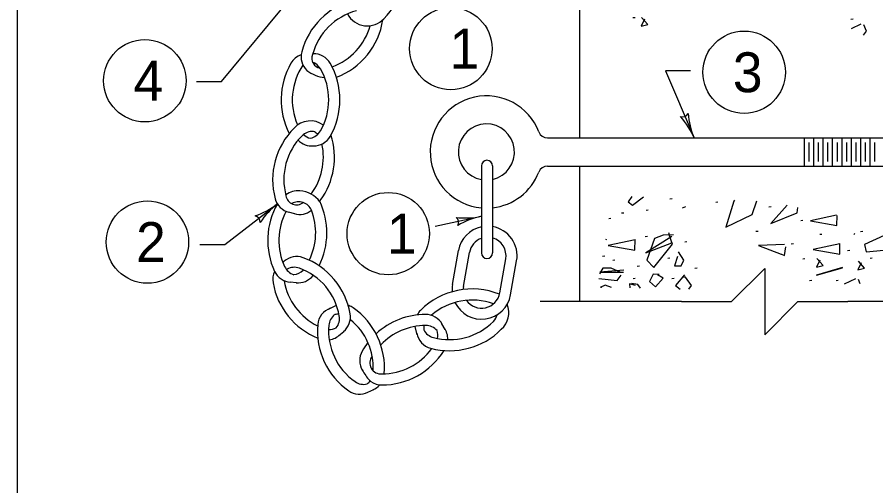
# Model space of a CAD drawing. Extents: x 1007 to 1035.5, y 1000.5 to 1021.5.
# Drawn here: x 1007 to 1011.301, y 1016.539 to 1018.888 of the extents above; entities that cross this region are included whole.
import ezdxf

# ---------------------------------------------------------------- set-up
doc = ezdxf.new("R2010")
doc.units = 0
for name, color, linetype in [('Level 1', 7, 'Continuous'), ('Level 10', 7, 'Continuous'), ('Level 11', 7, 'Continuous')]:
    doc.layers.add(name, color=color, linetype=linetype)

msp = doc.modelspace()

# ---------------------------------------------------------------- linework, layer by layer
at = {"layer": 'Level 1'}
for p, q in [((1009.8192, 1018.2824), (1009.8192, 1019.7121)), ((1008.0228, 1018.565), (1008.8284, 1019.5383)), ((1010.3729, 1018.6196), (1010.2479, 1018.6196)), ((1010.2479, 1018.6196), (1010.3911, 1018.2824)), ((1007.8978, 1018.565), (1008.0228, 1018.565)), ((1009.6569, 1018.2824), (1011.3833, 1018.2824)), ((1010.9442, 1018.1418), (1010.9442, 1018.2824)), ((1010.9911, 1018.1418), (1010.9911, 1018.2824)), ((1011.0379, 1018.1418), (1011.0379, 1018.2824)), ((1011.0848, 1018.1418), (1011.0848, 1018.2824)), ((1011.1317, 1018.1418), (1011.1317, 1018.2824)), ((1011.1786, 1018.1418), (1011.1786, 1018.2824)), ((1011.2254, 1018.1418), (1011.2254, 1018.2824)), ((1011.2723, 1018.1418), (1011.2723, 1018.2824)), ((1010.9676, 1018.1652), (1010.9676, 1018.259)), ((1011.0145, 1018.1652), (1011.0145, 1018.259)), ((1011.0614, 1018.1652), (1011.0614, 1018.259)), ((1011.1083, 1018.1652), (1011.1083, 1018.259)), ((1011.1553, 1018.1652), (1011.1553, 1018.259)), ((1011.2022, 1018.1652), (1011.2022, 1018.259)), ((1011.2491, 1018.1652), (1011.2491, 1018.259)), ((1011.296, 1018.1652), (1011.296, 1018.259)), ((1009.3255, 1018.1427), (1009.3255, 1017.706)), ((1009.381, 1018.1427), (1009.381, 1017.706)), ((1009.6569, 1018.1418), (1011.3833, 1018.1418)), ((1009.8192, 1017.4621), (1009.8192, 1018.1418)), ((1008.0398, 1017.7478), (1008.3038, 1017.9518)), ((1008.3904, 1017.9023), (1008.3593, 1017.9108)), ((1009.093, 1017.8406), (1009.3255, 1017.8898)), ((1007.9148, 1017.7478), (1008.0398, 1017.7478)), ((1009.1808, 1017.5474), (1009.2109, 1017.718)), ((1009.2354, 1017.5378), (1009.2655, 1017.7084)), ((1008.339, 1017.6659), (1008.3317, 1017.6598)), ((1009.4172, 1017.5058), (1009.4473, 1017.6763)), ((1009.4718, 1017.4961), (1009.5019, 1017.6668)), ((1008.3989, 1017.5567), (1008.3668, 1017.5596)), ((1008.56, 1017.4251), (1008.5996, 1017.4438)), ((1010.3275, 1017.4621), (1009.6198, 1017.4621)), ((1011.6734, 1017.4621), (1011.1609, 1017.4621)), ((1009.0042, 1017.2957), (1008.9928, 1017.3379)), ((1009.1443, 1017.3226), (1009.1279, 1017.3506)), ((1008.6109, 1017.2918), (1008.6356, 1017.3127)), ((1008.7287, 1017.1198), (1008.7333, 1017.1114)), ((1008.7843, 1017.0205), (1008.755, 1017.007))]:
    msp.add_line(p, q, dxfattribs=at)
for points in [[(1010.0948, 1018.885), (1010.0837, 1018.8837)], [(1010.1416, 1018.8781), (1010.1249, 1018.8434), (1010.1583, 1018.8518), (1010.1277, 1018.8864)], [(1011.1873, 1018.8783), (1011.1762, 1018.8768)], [(1011.226, 1018.8527), (1011.177, 1018.8299)], [(1011.2538, 1018.818), (1011.2413, 1018.8498)], [(1011.2393, 1018.7983), (1011.2538, 1018.818)], [(1010.0794, 1017.9893), (1010.0598, 1017.9622)], [(1010.082, 1017.9455), (1010.1373, 1017.9873)], [(1010.0598, 1017.9622), (1010.082, 1017.9455)], [(1010.2801, 1017.9777), (1010.269, 1017.9763)], [(1010.5105, 1017.9607), (1010.4994, 1017.9593)], [(1010.5892, 1017.9663), (1010.5503, 1017.8346)], [(1010.5932, 1017.9714), (1010.5892, 1017.9663)], [(1010.6821, 1017.8983), (1010.7054, 1017.9675)], [(1010.8568, 1017.9452), (1010.775, 1017.854)], [(1010.0385, 1017.9062), (1010.0273, 1017.9048)], [(1010.161, 1017.9198), (1010.1499, 1017.9184)], [(1010.3483, 1017.9373), (1010.3317, 1017.9303)], [(1010.5503, 1017.8346), (1010.6821, 1017.8983)], [(1010.776, 1017.9368), (1010.7649, 1017.9354)], [(1010.775, 1017.854), (1010.9068, 1017.9067)], [(1010.9068, 1017.9067), (1010.9098, 1017.9344)], [(1011.1045, 1017.8948), (1010.9733, 1017.8678)], [(1009.9738, 1017.879), (1009.9631, 1017.8776)], [(1010.9359, 1017.8688), (1010.9248, 1017.8673)], [(1010.9733, 1017.8678), (1011.1065, 1017.8443)], [(1011.1065, 1017.8443), (1011.1079, 1017.8942)], [(1010.7113, 1017.8143), (1010.7003, 1017.8129)], [(1011.2354, 1017.8129), (1011.2243, 1017.8115)], [(1009.9544, 1017.7713), (1009.9488, 1017.7741)], [(1010.0948, 1017.7717), (1009.9602, 1017.744), (1010.0933, 1017.7204), (1010.0948, 1017.7731)], [(1010.1576, 1017.7891), (1010.1465, 1017.7877)], [(1010.2789, 1017.788), (1010.1486, 1017.7075), (1010.2789, 1017.7561), (1010.2637, 1017.8074)], [(1010.2873, 1017.7963), (1010.2359, 1017.7949), (1010.1929, 1017.7783), (1010.1541, 1017.6701), (1010.1888, 1017.634), (1010.2831, 1017.7505), (1010.2664, 1017.7977)], [(1011.0313, 1017.7993), (1011.0202, 1017.7979)], [(1011.1967, 1017.8033), (1011.1911, 1017.7991)], [(1011.3423, 1017.7942), (1011.2438, 1017.7483), (1011.2535, 1017.7123), (1011.3409, 1017.7193), (1011.37, 1017.7595), (1011.3575, 1017.7913)], [(1010.355, 1017.7618), (1010.3438, 1017.7605)], [(1010.843, 1017.7492), (1010.7126, 1017.7436)], [(1010.7126, 1017.7436), (1010.8267, 1017.7004)], [(1010.8444, 1017.6937), (1010.8499, 1017.7367)], [(1010.8883, 1017.7517), (1010.8772, 1017.7503)], [(1011.1215, 1017.7513), (1010.987, 1017.7235), (1011.1202, 1017.7), (1011.1215, 1017.7527)], [(1009.9432, 1017.6904), (1009.9321, 1017.689)], [(1010.2699, 1017.6802), (1010.2588, 1017.6788)], [(1010.3081, 1017.6881), (1010.2928, 1017.6409), (1010.3261, 1017.6423), (1010.3386, 1017.6701), (1010.3123, 1017.7117)], [(1010.8283, 1017.6998), (1010.8444, 1017.6937)], [(1011.1708, 1017.7176), (1011.1597, 1017.7163)], [(1011.2831, 1017.6802), (1011.272, 1017.6788)], [(1009.9943, 1017.67), (1009.9831, 1017.6686)], [(1010.1168, 1017.6393), (1010.1057, 1017.6379)], [(1010.9462, 1017.6768), (1010.9351, 1017.6754)], [(1011.0202, 1017.6698), (1011.0035, 1017.6352), (1011.0368, 1017.6435), (1011.0063, 1017.6782)], [(1011.2278, 1017.6563), (1011.2112, 1017.6216), (1011.2444, 1017.6299), (1011.2139, 1017.6646)], [(1009.9336, 1017.6298), (1009.9171, 1017.6017)], [(1009.9183, 1017.6091), (1010.0376, 1017.6091)], [(1010.039, 1017.6202), (1009.9185, 1017.6101)], [(1009.9752, 1017.6298), (1009.9336, 1017.6298)], [(1010.0238, 1017.6077), (1009.9752, 1017.6298)], [(1010.0057, 1017.5674), (1010.0251, 1017.5952)], [(1010.2165, 1017.598), (1010.186, 1017.5993), (1010.1666, 1017.5633), (1010.1971, 1017.5356), (1010.2359, 1017.5799), (1010.2082, 1017.5966)], [(1010.3428, 1017.5966), (1010.2983, 1017.5438)], [(1010.3275, 1017.4621), (1010.5775, 1017.4621), (1010.7443, 1017.6288), (1010.7443, 1017.2954), (1010.9109, 1017.4621), (1011.1609, 1017.4621)], [(1010.406, 1017.6292), (1010.3949, 1017.6278)], [(1011.1343, 1017.634), (1011.0039, 1017.5952), (1011.1343, 1017.6313)], [(1009.9133, 1017.5788), (1009.9599, 1017.573)], [(1009.9599, 1017.573), (1010.0057, 1017.5674)], [(1010.0973, 1017.5425), (1010.0668, 1017.5508)], [(1010.0668, 1017.5508), (1010.069, 1017.5306)], [(1010.1083, 1017.548), (1010.0778, 1017.5536)], [(1010.0963, 1017.5781), (1010.0853, 1017.5767)], [(1010.2903, 1017.5781), (1010.2793, 1017.5767)], [(1010.3469, 1017.5841), (1010.3317, 1017.5841)], [(1010.3774, 1017.5438), (1010.3469, 1017.5841)], [(1010.9802, 1017.5679), (1010.9691, 1017.5665)], [(1011.1129, 1017.5679), (1011.1018, 1017.5665)], [(1011.1993, 1017.5763), (1011.1433, 1017.5503)], [(1011.2233, 1017.5515), (1011.2146, 1017.5736)], [(1009.9461, 1017.5453), (1009.9203, 1017.5338)], [(1009.9267, 1017.5342), (1009.9234, 1017.5338)], [(1009.9299, 1017.5336), (1009.9267, 1017.5342)], [(1009.9763, 1017.5326), (1009.9461, 1017.5453)], [(1010.1218, 1017.5294), (1010.1083, 1017.548)], [(1010.2983, 1017.5438), (1010.3217, 1017.525)], [(1010.3643, 1017.5241), (1010.3774, 1017.5438)]]:
    msp.add_lwpolyline(points, dxfattribs=at)
for centre in [(1009.1723, 1018.7301), (1010.6415, 1018.6116), (1007.6396, 1018.5693), (1008.859, 1017.8028), (1007.6523, 1017.7606)]:
    msp.add_circle(centre, 0.2064, dxfattribs=at)
for centre, radius, start, end in [((1008.5778, 1019.1392), 0.3667, 314.9999, 14.9482), ((1008.7794, 1018.6192), 0.3667, 105, 164.9993), ((1008.7801, 1018.6193), 0.3113, 105, 164.9849), ((1008.7541, 1018.9581), 0.114, 208.4358, 316.7029), ((1008.4693, 1018.9301), 0.3113, 290.3817, 344.1465), ((1008.4691, 1018.9293), 0.3667, 290.7383, 351.4213), ((1008.5167, 1018.6895), 0.0947, 164.986, 226.3149), ((1008.4533, 1018.6095), 0.0947, 108.9703, 150.0149), ((1008.526, 1018.6811), 0.0502, 158.0423, 260.2307), ((1008.4855, 1018.6097), 0.0947, 29.9967, 91.4279), ((1008.6888, 1018.4735), 0.3667, 150.0008, 207.3132), ((1008.6892, 1018.473), 0.3113, 145.8077, 203.4835), ((1008.4532, 1018.5906), 0.0762, 29.9963, 69.8536), ((1008.2496, 1018.473), 0.3113, 330.0151, 30), ((1008.2501, 1018.4736), 0.3667, 330.0007, 30), ((1008.5594, 1018.7591), 0.1753, 231.9251, 263.6947), ((1009.3504, 1018.2121), 0.2813, 20.9217, 264.9174), ((1008.4687, 1018.2571), 0.1107, 53.8122, 137.4444), ((1010.333, 1018.4193), 0.0313, 251.7815, 333.8982), ((1010.0312, 1018.1296), 0.3909, 23.0069, 41.6757), ((1010.7509, 1018.4352), 0.3909, 184.3541, 203.0008), ((1008.6465, 1018.0727), 0.3667, 135, 194.9993), ((1009.3504, 1018.2121), 0.1406, 282.5611, 259.7954), ((1008.647, 1018.0732), 0.3113, 135, 194.9849), ((1008.4808, 1018.2394), 0.0762, 87.6887, 135), ((1008.4861, 1018.3554), 0.0762, 227.5034, 257.3113), ((1008.4533, 1018.3555), 0.0762, 282.168, 330.0151), ((1008.4495, 1018.2478), 0.0762, 46.2276, 62.832), ((1008.4856, 1018.3377), 0.0947, 269.2494, 330.0007), ((1008.2227, 1018.1862), 0.3667, 323.7135, 17.7526), ((1009.6569, 1018.3293), 0.0469, 200.9287, 270), ((1010.0312, 1018.1296), 0.3909, 22.9947, 23.0069), ((1008.4752, 1018.3372), 0.0947, 223.9369, 275.5187), ((1008.2224, 1018.1869), 0.3113, 323.2984, 12.1458), ((1009.3533, 1018.1427), 0.0278, 0, 180), ((1009.3504, 1018.2121), 0.2813, 276.2427, 339.0783), ((1009.6569, 1018.0949), 0.0469, 90, 159.0713), ((1008.4128, 1017.895), 0.123, 88.5275, 123.1297), ((1008.3998, 1018.0015), 0.0543, 189.4521, 308.4435), ((1008.4066, 1017.8823), 0.136, 35.8549, 86.052), ((1008.0648, 1018.2611), 0.3909, 289.0301, 307.6768), ((1008.5427, 1017.6424), 0.3909, 127.6829, 146.3517), ((1008.6215, 1017.7689), 0.3667, 150.0843, 204.9989), ((1008.3838, 1018.0023), 0.0947, 194.986, 256.3149), ((1008.5427, 1017.6424), 0.3909, 127.6707, 127.6829), ((1008.41, 1017.8925), 0.0701, 23.1688, 119.9514), ((1008.1845, 1017.807), 0.3667, 333.318, 25.5591), ((1008.622, 1017.7694), 0.3113, 152.0949, 204.9875), ((1008.415, 1017.9939), 0.0947, 253.5754, 308.8488), ((1008.1841, 1017.8077), 0.3113, 334.0844, 21.1725), ((1008.1861, 1017.8609), 0.0313, 356.4575, 78.5742), ((1009.2446, 1018.2722), 0.3909, 263.2876, 281.9343), ((1009.18, 1017.859), 0.0313, 330.715, 52.8317), ((1009.4064, 1017.5073), 0.3909, 101.9404, 120.6092), ((1009.4064, 1017.5073), 0.3909, 101.9282, 101.9404), ((1009.3563, 1017.6923), 0.1478, 102.0454, 169.9958), ((1009.3563, 1017.6923), 0.1478, 350.0276, 80.3895), ((1009.3563, 1017.6923), 0.0923, 109.5261, 170.01), ((1009.3563, 1017.6923), 0.0923, 350.061, 74.491), ((1008.3999, 1017.5935), 0.0947, 69.9967, 131.4279), ((1008.3069, 1017.3379), 0.3667, 10.0007, 70), ((1009.3533, 1017.706), 0.0278, 180, 0), ((1008.4089, 1017.67), 0.0762, 204.9849, 252.5891), ((1008.3752, 1017.5727), 0.0947, 154.0216, 190.014), ((1008.3751, 1017.6538), 0.0947, 204.986, 266.3149), ((1008.3874, 1017.558), 0.0762, 70, 117.544), ((1008.3767, 1017.6729), 0.0762, 277.456, 316.3873), ((1008.307, 1017.3371), 0.3113, 10.0151, 70), ((1008.643, 1017.6198), 0.3667, 190.0007, 248.121), ((1008.4122, 1017.5788), 0.0762, 189.7542, 190.0151), ((1008.6437, 1017.6197), 0.3113, 190.0151, 243.4807), ((1008.4073, 1017.651), 0.0947, 263.5721, 321.9521), ((1009.2795, 1017.1591), 0.3667, 68.1803, 135.0013), ((1009.3263, 1017.5218), 0.1478, 170, 183.928), ((1009.3263, 1017.5218), 0.0923, 170.0252, 179.2989), ((1009.279, 1017.1585), 0.3113, 69.9976, 130.6747), ((1009.3263, 1017.5218), 0.1478, 205.6868, 349.9919), ((1009.3263, 1017.5218), 0.0923, 215.2469, 350.0038), ((1008.5999, 1017.3394), 0.0947, 109.498, 175), ((1008.6293, 1017.353), 0.0947, 54.9993, 70.4938), ((1008.4733, 1017.1302), 0.3667, 355.393, 54.9946), ((1009.3493, 1017.4077), 0.1133, 312.0574, 21.3057), ((1008.6368, 1017.3368), 0.0762, 127.6887, 175), ((1008.6075, 1017.3232), 0.0762, 86.2276, 102.832), ((1008.5385, 1017.378), 0.0762, 322.168, 10.0151), ((1008.5747, 1017.3851), 0.0947, 309.2494, 10.0007), ((1009.046, 1017.0312), 0.3667, 90.0027, 132.6185), ((1009.0871, 1017.3513), 0.0947, 134.9993, 150.4938), ((1009.0461, 1017.3032), 0.0947, 29.2494, 90.0007), ((1009.3315, 1017.4168), 0.0762, 314.9504, 344.7429), ((1008.8709, 1017.3157), 0.3667, 175, 234.9993), ((1008.871, 1017.3164), 0.3113, 175, 234.9849), ((1008.4726, 1017.1306), 0.3113, 357.066, 50.6658), ((1009.0468, 1017.0312), 0.3113, 90.0129, 136.4195), ((1009.1128, 1017.3247), 0.0762, 166.2276, 182.832), ((1009.0468, 1017.2663), 0.0762, 42.168, 90.0151), ((1009.1652, 1017.583), 0.3113, 255, 314.9849), ((1008.5632, 1017.3988), 0.0762, 267.5034, 297.3113), ((1008.55, 1017.3643), 0.0947, 278.4676, 315.5021), ((1009.0955, 1017.3201), 0.0947, 189.498, 255), ((1009.1044, 1017.3559), 0.0762, 207.6887, 255), ((1009.1659, 1017.5828), 0.3667, 255, 314.9993), ((1009.0306, 1017.2942), 0.0762, 347.5034, 17.3113), ((1009.0623, 1017.2752), 0.0947, 358.4676, 35.5021), ((1009.046, 1017.0312), 0.3667, 141.985, 149.9936), ((1008.8105, 1017.1672), 0.0947, 149.9967, 211.4279), ((1008.8268, 1017.4112), 0.3667, 270.0007, 328.121), ((1008.8271, 1017.4118), 0.3113, 270.0151, 323.4807), ((1008.8205, 1017.1543), 0.0542, 140.7892, 277.0284), ((1008.9062, 1017.206), 0.1971, 208.6948, 226.7159), ((1008.8271, 1017.1767), 0.0762, 269.7542, 270.0151), ((1008.7362, 1017.1238), 0.0762, 234.9849, 282.5891), ((1008.7068, 1017.1101), 0.0762, 307.4643, 323.5172), ((1008.8267, 1017.1392), 0.0947, 234.0216, 270.014), ((1008.7443, 1017.1065), 0.0947, 293.5809, 319.2712), ((1008.7149, 1017.0928), 0.0947, 234.986, 296.3149)]:
    msp.add_arc(centre, radius, start, end, dxfattribs=at)
at = {"layer": 'Level 10'}
msp.add_line((1007, 1021.5), (1007, 1000.5), dxfattribs=at)
at = {"layer": 'Level 11'}
msp.add_lwpolyline([(1007, 1000.5), (1035.5, 1000.5), (1035.5, 1021.5), (1007, 1021.5)], close=True, dxfattribs=at)

# ---------------------------------------------------------------- texts
at = {"layer": 'Level 1'}
for s, p in [('1', (1009.1653, 1018.6301)), ('3', (1010.5848, 1018.5116)), ('4', (1007.5829, 1018.4693)), ('1', (1008.8519, 1017.7028)), ('2', (1007.5957, 1017.6606))]:
    msp.add_text(s, height=0.2, dxfattribs=at).set_placement(p)

doc.saveas('drawing.dxf')
